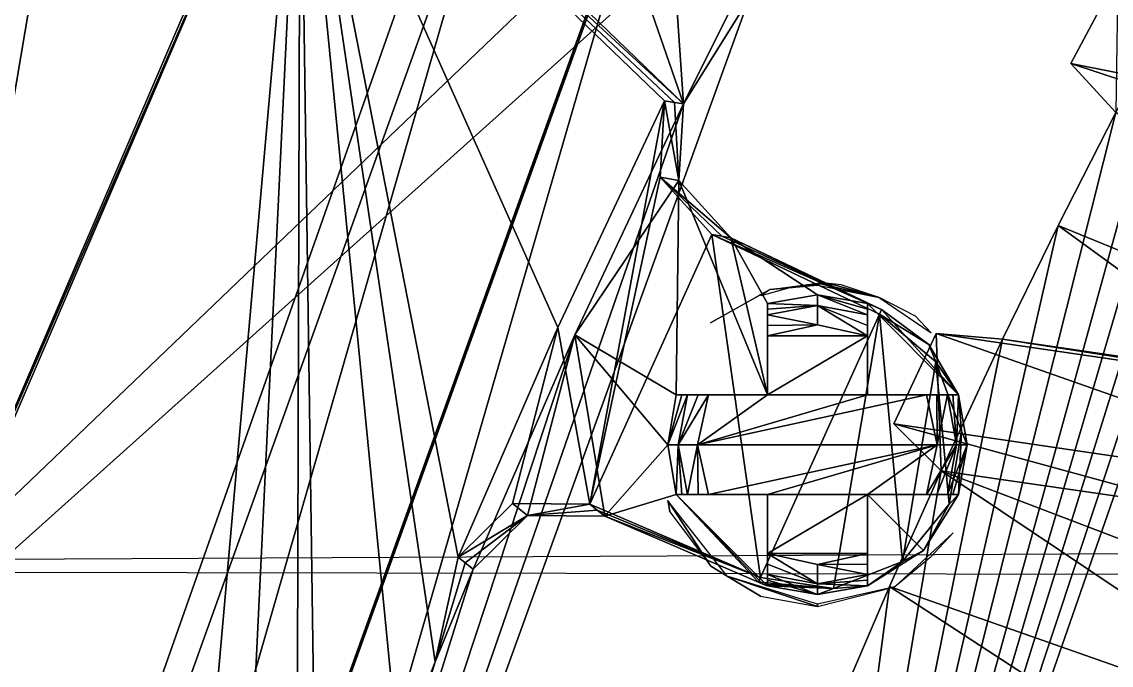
# Model space of a CAD drawing. Header units: millimetres. Extents: x -228 to 228, y -204 to 237.
# Drawn here: x -80.97 to -70.06, y 30.79 to 37.24 of the extents above; entities that cross this region are included whole.
import ezdxf

# ---------------------------------------------------------------- set-up
doc = ezdxf.new("R2010")
doc.units = ezdxf.units.MM
doc.header["$LTSCALE"] = 127.314815
for name, color, linetype in [('1821', 7, 'CONTINUOUS'), ('2390', 7, 'CONTINUOUS'), ('2860', 7, 'CONTINUOUS'), ('2861', 7, 'CONTINUOUS'), ('3518', 7, 'CONTINUOUS'), ('3522', 7, 'CONTINUOUS'), ('3523', 7, 'CONTINUOUS'), ('3600', 7, 'CONTINUOUS'), ('3669', 7, 'CONTINUOUS'), ('3670', 7, 'CONTINUOUS'), ('3672', 7, 'CONTINUOUS'), ('3730', 7, 'CONTINUOUS'), ('3734', 7, 'CONTINUOUS'), ('3750', 7, 'CONTINUOUS'), ('3751', 7, 'CONTINUOUS'), ('3771', 7, 'CONTINUOUS'), ('3831', 7, 'CONTINUOUS'), ('3832', 7, 'CONTINUOUS'), ('3833', 7, 'CONTINUOUS'), ('3834', 7, 'CONTINUOUS'), ('3835', 7, 'CONTINUOUS'), ('3836', 7, 'CONTINUOUS'), ('3837', 7, 'CONTINUOUS'), ('3838', 7, 'CONTINUOUS'), ('3839', 7, 'CONTINUOUS'), ('3852', 7, 'CONTINUOUS'), ('3853', 7, 'CONTINUOUS'), ('3858', 7, 'CONTINUOUS'), ('3869', 7, 'CONTINUOUS'), ('3870', 7, 'CONTINUOUS'), ('3871', 7, 'CONTINUOUS'), ('3873', 7, 'CONTINUOUS'), ('3874', 7, 'CONTINUOUS'), ('3875', 7, 'CONTINUOUS'), ('3876', 7, 'CONTINUOUS'), ('3878', 7, 'CONTINUOUS'), ('4336', 7, 'CONTINUOUS'), ('4337', 7, 'CONTINUOUS'), ('4343', 7, 'CONTINUOUS'), ('4370', 7, 'CONTINUOUS'), ('4371', 7, 'CONTINUOUS'), ('4372', 7, 'CONTINUOUS'), ('4374', 7, 'CONTINUOUS'), ('4375', 7, 'CONTINUOUS'), ('554', 7, 'CONTINUOUS')]:
    doc.layers.add(name, color=color, linetype=linetype)

msp = doc.modelspace()

# ---------------------------------------------------------------- linework, layer by layer
at = {"layer": '1821', "color": 5, "linetype": 'Continuous'}
msp.add_3dface([(100.627, 31.395, 17.1), (98.288, 32.745, 17.1), (-100.277, 31.757, 17.1), (100.627, 31.395, 17.1)], dxfattribs=at)
at = {"layer": '2390', "color": 6, "linetype": 'Continuous'}
msp.add_3dface([(-78.395, 44.78, 1083.99), (-80.118, 46.255, 1083.99), (-84.838, 30.879, 1083.99), (-78.395, 44.78, 1083.99)], dxfattribs=at)
at = {"layer": '2860', "color": 6, "linetype": 'Continuous'}
for points in [[(-73, 34.598, 1080.969), (-72.383, 34.474, 1080.956), (-73, 34.62, 1083.47), (-73, 34.598, 1080.969)], [(-72.383, 34.474, 1080.956), (-72.882, 34.616, 1083.468), (-73, 34.62, 1083.47), (-72.383, 34.474, 1080.956)], [(-72.383, 34.474, 1080.956), (-72.764, 34.603, 1083.466), (-72.882, 34.616, 1083.468), (-72.383, 34.474, 1080.956)], [(-72.383, 34.474, 1080.956), (-71.862, 34.121, 1080.939), (-72.019, 34.289, 1083.447), (-72.383, 34.474, 1080.956)], [(-71.641, 32.119, 1083.407), (-71.873, 31.868, 1080.908), (-72.225, 31.578, 1083.418), (-71.641, 32.119, 1083.407)], [(-73, 31.402, 1080.937), (-73, 31.38, 1083.438), (-72.225, 31.578, 1083.418), (-73, 31.402, 1080.937)]]:
    msp.add_3dface(points, dxfattribs=at)
at = {"layer": '2861', "color": 6, "linetype": 'Continuous'}
for points in [[(-72.882, 34.616, 1083.468), (-73.474, 34.554, 1083.99), (-73, 34.62, 1083.47), (-72.882, 34.616, 1083.468)], [(-73.474, 34.554, 1083.99), (-73.286, 34.572, 1080.973), (-73, 34.598, 1080.969), (-73.474, 34.554, 1083.99)], [(-73.474, 34.554, 1083.99), (-74.072, 34.22, 1083.99), (-73.582, 34.498, 1081.99), (-73.474, 34.554, 1083.99)], [(-73.582, 34.498, 1081.99), (-73.573, 34.497, 1081.484), (-73.474, 34.554, 1083.99), (-73.582, 34.498, 1081.99)], [(-73.474, 34.554, 1083.99), (-73.563, 34.496, 1080.977), (-73.286, 34.572, 1080.973), (-73.474, 34.554, 1083.99)], [(-74.479, 32.329, 1083.99), (-74.495, 32.435, 1080.977), (-74.502, 32.441, 1081.484), (-74.479, 32.329, 1083.99)], [(-74.495, 32.435, 1080.977), (-74.479, 32.329, 1083.99), (-74.069, 31.783, 1083.466), (-74.495, 32.435, 1080.977)], [(-73.903, 31.682, 1080.961), (-74.495, 32.435, 1080.977), (-74.069, 31.783, 1083.466), (-73.903, 31.682, 1080.961)], [(-73.569, 31.484, 1083.453), (-73.903, 31.682, 1080.961), (-74.069, 31.783, 1083.466), (-73.569, 31.484, 1083.453)], [(-73, 31.402, 1080.937), (-73.903, 31.682, 1080.961), (-73, 31.38, 1083.438), (-73, 31.402, 1080.937)], [(-73, 31.38, 1083.438), (-73.903, 31.682, 1080.961), (-73.569, 31.484, 1083.453), (-73, 31.38, 1083.438)]]:
    msp.add_3dface(points, dxfattribs=at)
at = {"layer": '3518', "color": 5, "linetype": 'Continuous'}
for points in [[(-81.84, 47.25, 1037.99), (-91.28, 24.458, 1037.99), (-80.228, 41.335, 1037.99), (-81.84, 47.25, 1037.99)], [(-80.228, 41.335, 1037.99), (-91.28, 24.458, 1037.99), (-88.415, 18.106, 1037.99), (-80.228, 41.335, 1037.99)]]:
    msp.add_3dface(points, dxfattribs=at)
at = {"layer": '3522', "color": 5, "linetype": 'Continuous'}
for points in [[(-56.691, 33.796, 1035.99), (-80.54, 46.5, 1035.99), (-42.964, 50.101, 1035.99), (-56.691, 33.796, 1035.99)], [(-89.831, 24.07, 1035.99), (-80.54, 46.5, 1035.99), (-73.938, 39.3, 1035.99), (-89.831, 24.07, 1035.99)], [(-72.026, 41.212, 1035.99), (-80.54, 46.5, 1035.99), (-56.691, 33.796, 1035.99), (-72.026, 41.212, 1035.99)], [(-71.513, 40.7, 1035.99), (-72.026, 41.212, 1035.99), (-56.691, 33.796, 1035.99), (-71.513, 40.7, 1035.99)], [(-71.326, 40, 1035.99), (-71.513, 40.7, 1035.99), (-56.691, 33.796, 1035.99), (-71.326, 40, 1035.99)], [(-71.513, 39.3, 1035.99), (-71.326, 40, 1035.99), (-56.691, 33.796, 1035.99), (-71.513, 39.3, 1035.99)], [(-89.831, 24.07, 1035.99), (-73.938, 39.3, 1035.99), (-73.426, 38.788, 1035.99), (-89.831, 24.07, 1035.99)], [(-72.026, 38.788, 1035.99), (-71.513, 39.3, 1035.99), (-56.691, 33.796, 1035.99), (-72.026, 38.788, 1035.99)], [(-89.831, 24.07, 1035.99), (-73.426, 38.788, 1035.99), (-56.691, 33.796, 1035.99), (-89.831, 24.07, 1035.99)], [(-73.426, 38.788, 1035.99), (-72.726, 38.6, 1035.99), (-56.691, 33.796, 1035.99), (-73.426, 38.788, 1035.99)], [(-72.726, 38.6, 1035.99), (-72.026, 38.788, 1035.99), (-56.691, 33.796, 1035.99), (-72.726, 38.6, 1035.99)], [(-64.505, 13.966, 1035.99), (-89.831, 24.07, 1035.99), (-56.691, 33.796, 1035.99), (-64.505, 13.966, 1035.99)]]:
    msp.add_3dface(points, dxfattribs=at)
at = {"layer": '3523', "color": 5, "linetype": 'Continuous'}
for points in [[(-80.54, 46.5, 1035.99), (-89.831, 24.07, 1035.99), (-80.54, 46.5, 1033.49), (-80.54, 46.5, 1035.99)], [(-80.54, 46.5, 1033.49), (-89.831, 24.07, 1035.99), (-89.831, 24.07, 1033.49), (-80.54, 46.5, 1033.49)]]:
    msp.add_3dface(points, dxfattribs=at)
at = {"layer": '3600', "color": 5, "linetype": 'Continuous'}
msp.add_3dface([(-80.54, 46.5, 1033.49), (-89.831, 24.07, 1033.49), (-80.973, 46.75, 1032.99), (-80.54, 46.5, 1033.49)], dxfattribs=at)
at = {"layer": '3669', "color": 5, "linetype": 'Continuous'}
for points in [[(-88.415, 18.106, 1036.99), (-84.298, 17.275, 1036.99), (-80.228, 41.335, 1036.99), (-88.415, 18.106, 1036.99)], [(-84.298, 17.275, 1036.99), (-76.49, 39.42, 1036.99), (-80.228, 41.335, 1036.99), (-84.298, 17.275, 1036.99)]]:
    msp.add_3dface(points, dxfattribs=at)
at = {"layer": '3670', "color": 5, "linetype": 'Continuous'}
for points in [[(-84.298, 17.275, 1037.99), (-76.49, 39.42, 1037.99), (-84.298, 17.275, 1036.99), (-84.298, 17.275, 1037.99)], [(-76.49, 39.42, 1037.99), (-76.49, 39.42, 1036.99), (-84.298, 17.275, 1036.99), (-76.49, 39.42, 1037.99)]]:
    msp.add_3dface(points, dxfattribs=at)
at = {"layer": '3672', "color": 5, "linetype": 'Continuous'}
for points in [[(-80.228, 41.335, 1037.99), (-88.415, 18.106, 1037.99), (-80.228, 41.335, 1036.99), (-80.228, 41.335, 1037.99)], [(-88.415, 18.106, 1037.99), (-88.415, 18.106, 1036.99), (-80.228, 41.335, 1036.99), (-88.415, 18.106, 1037.99)]]:
    msp.add_3dface(points, dxfattribs=at)
at = {"layer": '3730', "color": 31, "linetype": 'Continuous', "true_color": 0xffba87}
for points in [[(-83.931, 17.724, 1080.49), (-82.442, 17.515, 1080.49), (-76.062, 39.662, 1080.49), (-83.931, 17.724, 1080.49)], [(-82.442, 17.515, 1080.49), (-74.694, 39.041, 1080.49), (-76.062, 39.662, 1080.49), (-82.442, 17.515, 1080.49)], [(-74.342, 36.414, 1080.49), (-75.432, 34.1, 1080.49), (-74.387, 35.648, 1080.49), (-74.342, 36.414, 1080.49)], [(-75.432, 34.1, 1080.49), (-74.414, 33.5, 1080.49), (-74.387, 35.648, 1080.49), (-75.432, 34.1, 1080.49)], [(-74.414, 33.5, 1080.49), (-73.5, 33.5, 1080.49), (-74.387, 35.648, 1080.49), (-74.414, 33.5, 1080.49)], [(-73.5, 33.5, 1080.49), (-73.869, 35.073, 1080.49), (-74.387, 35.648, 1080.49), (-73.5, 33.5, 1080.49)], [(-72.5, 34.414, 1080.49), (-72.357, 34.355, 1080.49), (-73.869, 35.073, 1080.49), (-72.5, 34.414, 1080.49)], [(-73.5, 33.5, 1080.49), (-73.5, 34.414, 1080.49), (-73.869, 35.073, 1080.49), (-73.5, 33.5, 1080.49)], [(-73.869, 35.073, 1080.49), (-73.5, 34.414, 1080.49), (-73, 34.5, 1080.49), (-73.869, 35.073, 1080.49)], [(-72.5, 34.414, 1080.49), (-73.869, 35.073, 1080.49), (-73, 34.5, 1080.49), (-72.5, 34.414, 1080.49)], [(-71.586, 33.5, 1080.49), (-72.357, 34.355, 1080.49), (-72.5, 34.414, 1080.49), (-71.586, 33.5, 1080.49)], [(-71.586, 33.5, 1080.49), (-72.5, 34.414, 1080.49), (-72.5, 33.5, 1080.49), (-71.586, 33.5, 1080.49)], [(-71.586, 33.5, 1080.49), (-71.886, 34.004, 1080.49), (-72.357, 34.355, 1080.49), (-71.586, 33.5, 1080.49)], [(-76.45, 31.752, 1080.49), (-75.905, 32.292, 1080.49), (-75.432, 34.1, 1080.49), (-76.45, 31.752, 1080.49)], [(-75.905, 32.292, 1080.49), (-75.13, 32.283, 1080.49), (-75.432, 34.1, 1080.49), (-75.905, 32.292, 1080.49)], [(-74.5, 33, 1080.49), (-74.414, 33.5, 1080.49), (-75.432, 34.1, 1080.49), (-74.5, 33, 1080.49)], [(-75.13, 32.283, 1080.49), (-74.5, 33, 1080.49), (-75.432, 34.1, 1080.49), (-75.13, 32.283, 1080.49)], [(-74.414, 32.5, 1080.49), (-74.5, 33, 1080.49), (-75.13, 32.283, 1080.49), (-74.414, 32.5, 1080.49)], [(-73.592, 31.622, 1080.49), (-74.414, 32.5, 1080.49), (-75.13, 32.283, 1080.49), (-73.592, 31.622, 1080.49)], [(-73.592, 31.622, 1080.49), (-73.546, 31.603, 1080.49), (-74.414, 32.5, 1080.49), (-73.592, 31.622, 1080.49)], [(-73.546, 31.603, 1080.49), (-73.5, 31.586, 1080.49), (-74.414, 32.5, 1080.49), (-73.546, 31.603, 1080.49)], [(-73.5, 31.586, 1080.49), (-73.5, 32.5, 1080.49), (-74.414, 32.5, 1080.49), (-73.5, 31.586, 1080.49)], [(-72.5, 31.586, 1080.49), (-71.939, 31.939, 1080.49), (-72.5, 32.5, 1080.49), (-72.5, 31.586, 1080.49)], [(-71.939, 31.939, 1080.49), (-71.586, 32.5, 1080.49), (-72.5, 32.5, 1080.49), (-71.939, 31.939, 1080.49)]]:
    msp.add_3dface(points, dxfattribs=at)
at = {"layer": '3734', "color": 31, "linetype": 'Continuous', "true_color": 0xffba87}
for points in [[(-83.931, 17.724, 1080.484), (-76.062, 39.662, 1080.49), (-81.908, 39.789, 1037.49), (-83.931, 17.724, 1080.484)], [(-83.931, 17.724, 1080.49), (-76.062, 39.662, 1080.49), (-83.931, 17.724, 1080.484), (-83.931, 17.724, 1080.49)]]:
    msp.add_3dface(points, dxfattribs=at)
at = {"layer": '3750', "color": 31, "linetype": 'Continuous', "true_color": 0xffba87}
for points in [[(-74.532, 36.446, 1078.99), (-75.279, 32.404, 1078.99), (-75.6, 34.175, 1078.99), (-74.532, 36.446, 1078.99)], [(-74.577, 35.679, 1078.99), (-75.279, 32.404, 1078.99), (-74.532, 36.446, 1078.99), (-74.577, 35.679, 1078.99)], [(-74.058, 35.105, 1078.99), (-75.279, 32.404, 1078.99), (-74.577, 35.679, 1078.99), (-74.058, 35.105, 1078.99)], [(-73.572, 31.67, 1078.99), (-75.279, 32.404, 1078.99), (-74.058, 35.105, 1078.99), (-73.572, 31.67, 1078.99)], [(-72.379, 34.308, 1078.99), (-73.572, 31.67, 1078.99), (-74.058, 35.105, 1078.99), (-72.379, 34.308, 1078.99)], [(-72.379, 34.308, 1078.99), (-72.839, 31.561, 1078.99), (-73.572, 31.67, 1078.99), (-72.379, 34.308, 1078.99)], [(-72.379, 34.308, 1078.99), (-72.149, 31.829, 1078.99), (-72.839, 31.561, 1078.99), (-72.379, 34.308, 1078.99)], [(-72.379, 34.308, 1078.99), (-71.814, 33.83, 1078.99), (-72.149, 31.829, 1078.99), (-72.379, 34.308, 1078.99)], [(-76.054, 32.413, 1078.99), (-76.599, 31.874, 1078.99), (-75.6, 34.175, 1078.99), (-76.054, 32.413, 1078.99)], [(-75.279, 32.404, 1078.99), (-76.054, 32.413, 1078.99), (-75.6, 34.175, 1078.99), (-75.279, 32.404, 1078.99)], [(-71.814, 33.83, 1078.99), (-71.681, 32.404, 1078.99), (-72.149, 31.829, 1078.99), (-71.814, 33.83, 1078.99)], [(-71.814, 33.83, 1078.99), (-71.559, 33.135, 1078.99), (-71.681, 32.404, 1078.99), (-71.814, 33.83, 1078.99)]]:
    msp.add_3dface(points, dxfattribs=at)
at = {"layer": '3751', "color": 31, "linetype": 'Continuous', "true_color": 0xffba87}
for points in [[(-73, 34.2, 1083.99), (-73.5, 34.091, 1083.99), (-72.5, 34.091, 1083.99), (-73, 34.2, 1083.99)], [(-73.5, 34.091, 1083.99), (-73.5, 33.5, 1083.99), (-72.5, 34.091, 1083.99), (-73.5, 34.091, 1083.99)], [(-72.5, 34.091, 1083.99), (-73.5, 33.5, 1083.99), (-72.5, 33.5, 1083.99), (-72.5, 34.091, 1083.99)], [(-73.5, 33.5, 1083.99), (-74.091, 33.5, 1083.99), (-74.2, 33, 1083.99), (-73.5, 33.5, 1083.99)], [(-72.5, 33.5, 1083.99), (-73.5, 33.5, 1083.99), (-74.2, 33, 1083.99), (-72.5, 33.5, 1083.99)], [(-71.909, 33.5, 1083.99), (-72.5, 33.5, 1083.99), (-74.2, 33, 1083.99), (-71.909, 33.5, 1083.99)], [(-71.8, 33, 1083.99), (-71.909, 33.5, 1083.99), (-74.2, 33, 1083.99), (-71.8, 33, 1083.99)], [(-74.091, 32.5, 1083.99), (-71.8, 33, 1083.99), (-74.2, 33, 1083.99), (-74.091, 32.5, 1083.99)], [(-73.5, 32.5, 1083.99), (-71.8, 33, 1083.99), (-74.091, 32.5, 1083.99), (-73.5, 32.5, 1083.99)], [(-72.5, 32.5, 1083.99), (-71.8, 33, 1083.99), (-73.5, 32.5, 1083.99), (-72.5, 32.5, 1083.99)], [(-71.909, 32.5, 1083.99), (-71.8, 33, 1083.99), (-72.5, 32.5, 1083.99), (-71.909, 32.5, 1083.99)], [(-72.5, 31.909, 1083.99), (-72.5, 32.5, 1083.99), (-73.5, 31.909, 1083.99), (-72.5, 31.909, 1083.99)], [(-73.5, 31.909, 1083.99), (-72.5, 32.5, 1083.99), (-73.5, 32.5, 1083.99), (-73.5, 31.909, 1083.99)], [(-73, 31.8, 1083.99), (-72.5, 31.909, 1083.99), (-73.5, 31.909, 1083.99), (-73, 31.8, 1083.99)]]:
    msp.add_3dface(points, dxfattribs=at)
at = {"layer": '3771', "color": 31, "linetype": 'Continuous', "true_color": 0xffba87}
msp.add_3dface([(-82.88, 29.092, 1037.49), (-81.908, 39.789, 1037.49), (-78.196, 40.009, 1037.49), (-82.88, 29.092, 1037.49)], dxfattribs=at)
at = {"layer": '3831', "color": 31, "linetype": 'Continuous', "true_color": 0xffba87}
for points in [[(-73.5, 34.301, 1083.538), (-73, 34.2, 1083.99), (-73, 34.394, 1083.538), (-73.5, 34.301, 1083.538)], [(-73, 34.2, 1083.99), (-72.5, 34.091, 1083.99), (-73, 34.394, 1083.538), (-73, 34.2, 1083.99)], [(-72.5, 34.091, 1083.99), (-72.5, 34.195, 1083.768), (-73, 34.394, 1083.538), (-72.5, 34.091, 1083.99)], [(-72.5, 34.195, 1083.768), (-72.5, 34.301, 1083.538), (-73, 34.394, 1083.538), (-72.5, 34.195, 1083.768)], [(-73.5, 34.195, 1083.768), (-73, 34.2, 1083.99), (-73.5, 34.301, 1083.538), (-73.5, 34.195, 1083.768)], [(-73.5, 34.091, 1083.99), (-73, 34.2, 1083.99), (-73.5, 34.195, 1083.768), (-73.5, 34.091, 1083.99)], [(-74.2, 33, 1083.99), (-74.091, 33.5, 1083.99), (-74.394, 33, 1083.538), (-74.2, 33, 1083.99)], [(-74.394, 33, 1083.538), (-74.091, 33.5, 1083.99), (-74.195, 33.5, 1083.768), (-74.394, 33, 1083.538)], [(-74.301, 33.5, 1083.538), (-74.394, 33, 1083.538), (-74.195, 33.5, 1083.768), (-74.301, 33.5, 1083.538)], [(-71.909, 33.5, 1083.99), (-71.8, 33, 1083.99), (-71.805, 33.5, 1083.768), (-71.909, 33.5, 1083.99)], [(-71.8, 33, 1083.99), (-71.699, 33.5, 1083.538), (-71.805, 33.5, 1083.768), (-71.8, 33, 1083.99)], [(-71.699, 33.5, 1083.538), (-71.8, 33, 1083.99), (-71.606, 33, 1083.538), (-71.699, 33.5, 1083.538)], [(-74.301, 32.5, 1083.538), (-74.2, 33, 1083.99), (-74.394, 33, 1083.538), (-74.301, 32.5, 1083.538)], [(-74.195, 32.5, 1083.768), (-74.2, 33, 1083.99), (-74.301, 32.5, 1083.538), (-74.195, 32.5, 1083.768)], [(-74.091, 32.5, 1083.99), (-74.2, 33, 1083.99), (-74.195, 32.5, 1083.768), (-74.091, 32.5, 1083.99)], [(-71.8, 33, 1083.99), (-71.909, 32.5, 1083.99), (-71.606, 33, 1083.538), (-71.8, 33, 1083.99)], [(-71.606, 33, 1083.538), (-71.909, 32.5, 1083.99), (-71.805, 32.5, 1083.768), (-71.606, 33, 1083.538)], [(-71.699, 32.5, 1083.538), (-71.606, 33, 1083.538), (-71.805, 32.5, 1083.768), (-71.699, 32.5, 1083.538)], [(-73, 31.8, 1083.99), (-73.5, 31.909, 1083.99), (-73, 31.606, 1083.538), (-73, 31.8, 1083.99)], [(-73, 31.606, 1083.538), (-73.5, 31.909, 1083.99), (-73.5, 31.805, 1083.768), (-73, 31.606, 1083.538)], [(-72.5, 31.909, 1083.99), (-73, 31.8, 1083.99), (-72.5, 31.805, 1083.768), (-72.5, 31.909, 1083.99)], [(-73.5, 31.699, 1083.538), (-73, 31.606, 1083.538), (-73.5, 31.805, 1083.768), (-73.5, 31.699, 1083.538)], [(-72.5, 31.805, 1083.768), (-73, 31.8, 1083.99), (-72.5, 31.699, 1083.538), (-72.5, 31.805, 1083.768)], [(-72.5, 31.699, 1083.538), (-73, 31.8, 1083.99), (-73, 31.606, 1083.538), (-72.5, 31.699, 1083.538)]]:
    msp.add_3dface(points, dxfattribs=at)
at = {"layer": '3832', "color": 31, "linetype": 'Continuous', "true_color": 0xffba87}
for points in [[(-74.414, 33.5, 1080.49), (-74.357, 33.5, 1082.021), (-73.5, 33.5, 1080.49), (-74.414, 33.5, 1080.49)], [(-74.357, 33.5, 1082.021), (-74.301, 33.5, 1083.538), (-73.5, 33.5, 1080.49), (-74.357, 33.5, 1082.021)], [(-74.301, 33.5, 1083.538), (-74.195, 33.5, 1083.768), (-73.5, 33.5, 1080.49), (-74.301, 33.5, 1083.538)], [(-74.195, 33.5, 1083.768), (-74.091, 33.5, 1083.99), (-73.5, 33.5, 1080.49), (-74.195, 33.5, 1083.768)], [(-74.091, 33.5, 1083.99), (-73.5, 33.5, 1083.99), (-73.5, 33.5, 1080.49), (-74.091, 33.5, 1083.99)]]:
    msp.add_3dface(points, dxfattribs=at)
at = {"layer": '3833', "color": 31, "linetype": 'Continuous', "true_color": 0xffba87}
for points in [[(-73.5, 33.5, 1080.49), (-73.5, 33.5, 1083.99), (-73.5, 34.414, 1080.49), (-73.5, 33.5, 1080.49)], [(-73.5, 34.414, 1080.49), (-73.5, 33.5, 1083.99), (-73.5, 34.357, 1082.021), (-73.5, 34.414, 1080.49)], [(-73.5, 33.5, 1083.99), (-73.5, 34.301, 1083.538), (-73.5, 34.357, 1082.021), (-73.5, 33.5, 1083.99)], [(-73.5, 33.5, 1083.99), (-73.5, 34.195, 1083.768), (-73.5, 34.301, 1083.538), (-73.5, 33.5, 1083.99)], [(-73.5, 33.5, 1083.99), (-73.5, 34.091, 1083.99), (-73.5, 34.195, 1083.768), (-73.5, 33.5, 1083.99)]]:
    msp.add_3dface(points, dxfattribs=at)
at = {"layer": '3834', "color": 31, "linetype": 'Continuous', "true_color": 0xffba87}
for points in [[(-73.5, 32.5, 1080.49), (-73.5, 31.586, 1080.49), (-73.5, 31.643, 1082.021), (-73.5, 32.5, 1080.49)], [(-73.5, 31.909, 1083.99), (-73.5, 32.5, 1083.99), (-73.5, 32.5, 1080.49), (-73.5, 31.909, 1083.99)], [(-73.5, 31.805, 1083.768), (-73.5, 31.909, 1083.99), (-73.5, 32.5, 1080.49), (-73.5, 31.805, 1083.768)], [(-73.5, 31.699, 1083.538), (-73.5, 31.805, 1083.768), (-73.5, 32.5, 1080.49), (-73.5, 31.699, 1083.538)], [(-73.5, 31.699, 1083.538), (-73.5, 32.5, 1080.49), (-73.5, 31.643, 1082.021), (-73.5, 31.699, 1083.538)]]:
    msp.add_3dface(points, dxfattribs=at)
at = {"layer": '3835', "color": 31, "linetype": 'Continuous', "true_color": 0xffba87}
for points in [[(-73.5, 32.5, 1080.49), (-73.5, 32.5, 1083.99), (-74.414, 32.5, 1080.49), (-73.5, 32.5, 1080.49)], [(-74.414, 32.5, 1080.49), (-73.5, 32.5, 1083.99), (-74.357, 32.5, 1082.021), (-74.414, 32.5, 1080.49)], [(-73.5, 32.5, 1083.99), (-74.301, 32.5, 1083.538), (-74.357, 32.5, 1082.021), (-73.5, 32.5, 1083.99)], [(-73.5, 32.5, 1083.99), (-74.195, 32.5, 1083.768), (-74.301, 32.5, 1083.538), (-73.5, 32.5, 1083.99)], [(-73.5, 32.5, 1083.99), (-74.091, 32.5, 1083.99), (-74.195, 32.5, 1083.768), (-73.5, 32.5, 1083.99)]]:
    msp.add_3dface(points, dxfattribs=at)
at = {"layer": '3836', "color": 31, "linetype": 'Continuous', "true_color": 0xffba87}
for points in [[(-72.5, 34.414, 1080.49), (-72.5, 34.357, 1082.021), (-72.5, 33.5, 1080.49), (-72.5, 34.414, 1080.49)], [(-72.5, 34.357, 1082.021), (-72.5, 34.301, 1083.538), (-72.5, 33.5, 1080.49), (-72.5, 34.357, 1082.021)], [(-72.5, 34.301, 1083.538), (-72.5, 34.195, 1083.768), (-72.5, 33.5, 1080.49), (-72.5, 34.301, 1083.538)], [(-72.5, 34.195, 1083.768), (-72.5, 34.091, 1083.99), (-72.5, 33.5, 1080.49), (-72.5, 34.195, 1083.768)], [(-72.5, 34.091, 1083.99), (-72.5, 33.5, 1083.99), (-72.5, 33.5, 1080.49), (-72.5, 34.091, 1083.99)]]:
    msp.add_3dface(points, dxfattribs=at)
at = {"layer": '3837', "color": 31, "linetype": 'Continuous', "true_color": 0xffba87}
for points in [[(-72.5, 33.5, 1083.99), (-71.586, 33.5, 1080.49), (-72.5, 33.5, 1080.49), (-72.5, 33.5, 1083.99)], [(-71.586, 33.5, 1080.49), (-72.5, 33.5, 1083.99), (-71.643, 33.5, 1082.021), (-71.586, 33.5, 1080.49)], [(-72.5, 33.5, 1083.99), (-71.909, 33.5, 1083.99), (-71.805, 33.5, 1083.768), (-72.5, 33.5, 1083.99)], [(-71.699, 33.5, 1083.538), (-72.5, 33.5, 1083.99), (-71.805, 33.5, 1083.768), (-71.699, 33.5, 1083.538)], [(-72.5, 33.5, 1083.99), (-71.699, 33.5, 1083.538), (-71.643, 33.5, 1082.021), (-72.5, 33.5, 1083.99)]]:
    msp.add_3dface(points, dxfattribs=at)
at = {"layer": '3838', "color": 31, "linetype": 'Continuous', "true_color": 0xffba87}
for points in [[(-72.5, 32.5, 1080.49), (-71.586, 32.5, 1080.49), (-71.643, 32.5, 1082.021), (-72.5, 32.5, 1080.49)], [(-71.909, 32.5, 1083.99), (-72.5, 32.5, 1083.99), (-72.5, 32.5, 1080.49), (-71.909, 32.5, 1083.99)], [(-71.805, 32.5, 1083.768), (-71.909, 32.5, 1083.99), (-72.5, 32.5, 1080.49), (-71.805, 32.5, 1083.768)], [(-71.699, 32.5, 1083.538), (-71.805, 32.5, 1083.768), (-72.5, 32.5, 1080.49), (-71.699, 32.5, 1083.538)], [(-71.699, 32.5, 1083.538), (-72.5, 32.5, 1080.49), (-71.643, 32.5, 1082.021), (-71.699, 32.5, 1083.538)]]:
    msp.add_3dface(points, dxfattribs=at)
at = {"layer": '3839', "color": 31, "linetype": 'Continuous', "true_color": 0xffba87}
for points in [[(-72.5, 32.5, 1083.99), (-72.5, 31.586, 1080.49), (-72.5, 32.5, 1080.49), (-72.5, 32.5, 1083.99)], [(-72.5, 31.586, 1080.49), (-72.5, 32.5, 1083.99), (-72.5, 31.643, 1082.021), (-72.5, 31.586, 1080.49)], [(-72.5, 32.5, 1083.99), (-72.5, 31.909, 1083.99), (-72.5, 31.805, 1083.768), (-72.5, 32.5, 1083.99)], [(-72.5, 32.5, 1083.99), (-72.5, 31.805, 1083.768), (-72.5, 31.699, 1083.538), (-72.5, 32.5, 1083.99)], [(-72.5, 32.5, 1083.99), (-72.5, 31.699, 1083.538), (-72.5, 31.643, 1082.021), (-72.5, 32.5, 1083.99)]]:
    msp.add_3dface(points, dxfattribs=at)
at = {"layer": '3852', "color": 31, "linetype": 'Continuous', "true_color": 0xffba87}
for points in [[(-73.5, 34.414, 1080.49), (-73, 34.394, 1083.538), (-73, 34.5, 1080.49), (-73.5, 34.414, 1080.49)], [(-73, 34.394, 1083.538), (-72.5, 34.301, 1083.538), (-73, 34.5, 1080.49), (-73, 34.394, 1083.538)], [(-72.5, 34.301, 1083.538), (-72.5, 34.357, 1082.021), (-73, 34.5, 1080.49), (-72.5, 34.301, 1083.538)], [(-72.5, 34.357, 1082.021), (-72.5, 34.414, 1080.49), (-73, 34.5, 1080.49), (-72.5, 34.357, 1082.021)], [(-73, 34.394, 1083.538), (-73.5, 34.414, 1080.49), (-73.5, 34.357, 1082.021), (-73, 34.394, 1083.538)], [(-73.5, 34.301, 1083.538), (-73, 34.394, 1083.538), (-73.5, 34.357, 1082.021), (-73.5, 34.301, 1083.538)], [(-74.394, 33, 1083.538), (-74.301, 33.5, 1083.538), (-74.5, 33, 1080.49), (-74.394, 33, 1083.538)], [(-74.301, 33.5, 1083.538), (-74.357, 33.5, 1082.021), (-74.5, 33, 1080.49), (-74.301, 33.5, 1083.538)], [(-74.357, 33.5, 1082.021), (-74.414, 33.5, 1080.49), (-74.5, 33, 1080.49), (-74.357, 33.5, 1082.021)], [(-71.699, 33.5, 1083.538), (-71.606, 33, 1083.538), (-71.643, 33.5, 1082.021), (-71.699, 33.5, 1083.538)], [(-71.606, 33, 1083.538), (-71.586, 33.5, 1080.49), (-71.643, 33.5, 1082.021), (-71.606, 33, 1083.538)], [(-71.5, 33, 1080.49), (-71.586, 33.5, 1080.49), (-71.606, 33, 1083.538), (-71.5, 33, 1080.49)], [(-74.414, 32.5, 1080.49), (-74.394, 33, 1083.538), (-74.5, 33, 1080.49), (-74.414, 32.5, 1080.49)], [(-74.394, 33, 1083.538), (-74.414, 32.5, 1080.49), (-74.357, 32.5, 1082.021), (-74.394, 33, 1083.538)], [(-74.301, 32.5, 1083.538), (-74.394, 33, 1083.538), (-74.357, 32.5, 1082.021), (-74.301, 32.5, 1083.538)], [(-71.5, 33, 1080.49), (-71.606, 33, 1083.538), (-71.699, 32.5, 1083.538), (-71.5, 33, 1080.49)], [(-71.5, 33, 1080.49), (-71.699, 32.5, 1083.538), (-71.643, 32.5, 1082.021), (-71.5, 33, 1080.49)], [(-71.586, 32.5, 1080.49), (-71.5, 33, 1080.49), (-71.643, 32.5, 1082.021), (-71.586, 32.5, 1080.49)], [(-73, 31.5, 1080.49), (-73, 31.606, 1083.538), (-73.5, 31.699, 1083.538), (-73, 31.5, 1080.49)], [(-73, 31.5, 1080.49), (-73.5, 31.699, 1083.538), (-73.5, 31.643, 1082.021), (-73, 31.5, 1080.49)], [(-72.5, 31.699, 1083.538), (-73, 31.606, 1083.538), (-72.5, 31.643, 1082.021), (-72.5, 31.699, 1083.538)], [(-73.5, 31.586, 1080.49), (-73, 31.5, 1080.49), (-73.5, 31.643, 1082.021), (-73.5, 31.586, 1080.49)], [(-73, 31.606, 1083.538), (-72.5, 31.586, 1080.49), (-72.5, 31.643, 1082.021), (-73, 31.606, 1083.538)], [(-73, 31.5, 1080.49), (-72.5, 31.586, 1080.49), (-73, 31.606, 1083.538), (-73, 31.5, 1080.49)]]:
    msp.add_3dface(points, dxfattribs=at)
at = {"layer": '3853', "color": 31, "linetype": 'Continuous', "true_color": 0xffba87}
for points in [[(-72.357, 34.355, 1080.49), (-71.886, 34.004, 1080.49), (-72.379, 34.308, 1078.99), (-72.357, 34.355, 1080.49)], [(-72.379, 34.308, 1078.99), (-71.886, 34.004, 1080.49), (-71.814, 33.83, 1078.99), (-72.379, 34.308, 1078.99)], [(-71.886, 34.004, 1080.49), (-71.586, 33.5, 1080.49), (-71.814, 33.83, 1078.99), (-71.886, 34.004, 1080.49)], [(-71.814, 33.83, 1078.99), (-71.586, 33.5, 1080.49), (-71.559, 33.135, 1078.99), (-71.814, 33.83, 1078.99)], [(-71.559, 33.135, 1078.99), (-71.586, 33.5, 1080.49), (-71.5, 33, 1080.49), (-71.559, 33.135, 1078.99)], [(-71.681, 32.404, 1078.99), (-71.559, 33.135, 1078.99), (-71.586, 32.5, 1080.49), (-71.681, 32.404, 1078.99)], [(-71.586, 32.5, 1080.49), (-71.559, 33.135, 1078.99), (-71.5, 33, 1080.49), (-71.586, 32.5, 1080.49)], [(-71.939, 31.939, 1080.49), (-71.681, 32.404, 1078.99), (-71.586, 32.5, 1080.49), (-71.939, 31.939, 1080.49)], [(-72.149, 31.829, 1078.99), (-71.681, 32.404, 1078.99), (-71.939, 31.939, 1080.49), (-72.149, 31.829, 1078.99)], [(-72.5, 31.586, 1080.49), (-72.149, 31.829, 1078.99), (-71.939, 31.939, 1080.49), (-72.5, 31.586, 1080.49)], [(-72.839, 31.561, 1078.99), (-72.149, 31.829, 1078.99), (-72.5, 31.586, 1080.49), (-72.839, 31.561, 1078.99)], [(-73.572, 31.67, 1078.99), (-72.839, 31.561, 1078.99), (-73.592, 31.622, 1080.49), (-73.572, 31.67, 1078.99)], [(-73.592, 31.622, 1080.49), (-72.839, 31.561, 1078.99), (-73.546, 31.603, 1080.49), (-73.592, 31.622, 1080.49)], [(-73.546, 31.603, 1080.49), (-72.839, 31.561, 1078.99), (-73.5, 31.586, 1080.49), (-73.546, 31.603, 1080.49)], [(-73.5, 31.586, 1080.49), (-72.839, 31.561, 1078.99), (-73, 31.5, 1080.49), (-73.5, 31.586, 1080.49)], [(-73, 31.5, 1080.49), (-72.839, 31.561, 1078.99), (-72.5, 31.586, 1080.49), (-73, 31.5, 1080.49)]]:
    msp.add_3dface(points, dxfattribs=at)
at = {"layer": '3858', "color": 31, "linetype": 'Continuous', "true_color": 0xffba87}
for points in [[(-74.342, 36.414, 1080.49), (-74.882, 44.326, 1045.99), (-65.387, 50.768, 1080.49), (-74.342, 36.414, 1080.49)], [(-74.882, 44.326, 1045.99), (-74.342, 36.414, 1080.49), (-76.258, 41.945, 1045.865), (-74.882, 44.326, 1045.99)], [(-74.342, 36.414, 1080.49), (-77.559, 39.522, 1045.738), (-76.258, 41.945, 1045.865), (-74.342, 36.414, 1080.49)], [(-78.18, 39.959, 1039.618), (-79.255, 27.82, 1070.597), (-82.847, 29.072, 1039.618), (-78.18, 39.959, 1039.618)], [(-78.694, 29.37, 1070.597), (-79.255, 27.82, 1070.597), (-78.18, 39.959, 1039.618), (-78.694, 29.37, 1070.597)], [(-78.213, 29.642, 1073.49), (-78.694, 29.37, 1070.597), (-78.18, 39.959, 1039.618), (-78.213, 29.642, 1073.49)], [(-78.042, 30.088, 1073.49), (-78.213, 29.642, 1073.49), (-78.18, 39.959, 1039.618), (-78.042, 30.088, 1073.49)], [(-75.6, 34.175, 1078.99), (-76.599, 31.874, 1078.99), (-78.18, 39.959, 1039.618), (-75.6, 34.175, 1078.99)], [(-78.18, 39.959, 1039.618), (-76.599, 31.874, 1078.99), (-76.829, 30.824, 1080.49), (-78.18, 39.959, 1039.618)], [(-74.532, 36.446, 1078.99), (-75.6, 34.175, 1078.99), (-78.18, 39.959, 1039.618), (-74.532, 36.446, 1078.99)], [(-74.532, 36.446, 1078.99), (-78.18, 39.959, 1039.618), (-74.433, 36.429, 1079.772), (-74.532, 36.446, 1078.99)], [(-77.196, 29.892, 1080.49), (-78.042, 30.088, 1073.49), (-78.18, 39.959, 1039.618), (-77.196, 29.892, 1080.49)], [(-77.196, 29.892, 1080.49), (-78.18, 39.959, 1039.618), (-76.829, 30.824, 1080.49), (-77.196, 29.892, 1080.49)], [(-74.342, 36.414, 1080.49), (-78.18, 39.959, 1039.618), (-77.559, 39.522, 1045.738), (-74.342, 36.414, 1080.49)], [(-78.18, 39.959, 1039.618), (-74.342, 36.414, 1080.49), (-74.433, 36.429, 1079.772), (-78.18, 39.959, 1039.618)], [(-76.599, 31.874, 1078.99), (-76.528, 31.816, 1079.708), (-76.829, 30.824, 1080.49), (-76.599, 31.874, 1078.99)], [(-76.45, 31.752, 1080.49), (-76.829, 30.824, 1080.49), (-76.528, 31.816, 1079.708), (-76.45, 31.752, 1080.49)]]:
    msp.add_3dface(points, dxfattribs=at)
at = {"layer": '3869', "color": 31, "linetype": 'Continuous', "true_color": 0xffba87}
for points in [[(-82.421, 17.53, 1081.49), (-80.966, 17.325, 1081.49), (-74.671, 39.047, 1081.49), (-82.421, 17.53, 1081.49)], [(-80.966, 17.325, 1081.49), (-73.335, 38.44, 1081.49), (-74.671, 39.047, 1081.49), (-80.966, 17.325, 1081.49)]]:
    msp.add_3dface(points, dxfattribs=at)
at = {"layer": '3870', "color": 31, "linetype": 'Continuous', "true_color": 0xffba87}
for points in [[(-75.279, 32.404, 1078.99), (-73.572, 31.67, 1078.99), (-75.208, 32.346, 1079.708), (-75.279, 32.404, 1078.99)], [(-73.572, 31.67, 1078.99), (-75.13, 32.283, 1080.49), (-75.208, 32.346, 1079.708), (-73.572, 31.67, 1078.99)], [(-73.572, 31.67, 1078.99), (-73.592, 31.622, 1080.49), (-75.13, 32.283, 1080.49), (-73.572, 31.67, 1078.99)]]:
    msp.add_3dface(points, dxfattribs=at)
at = {"layer": '3871', "color": 31, "linetype": 'Continuous', "true_color": 0xffba87}
for points in [[(-72.357, 34.355, 1080.49), (-72.379, 34.308, 1078.99), (-74.058, 35.105, 1078.99), (-72.357, 34.355, 1080.49)], [(-74.058, 35.105, 1078.99), (-73.959, 35.088, 1079.772), (-72.357, 34.355, 1080.49), (-74.058, 35.105, 1078.99)], [(-73.869, 35.073, 1080.49), (-72.357, 34.355, 1080.49), (-73.959, 35.088, 1079.772), (-73.869, 35.073, 1080.49)]]:
    msp.add_3dface(points, dxfattribs=at)
at = {"layer": '3873', "color": 31, "linetype": 'Continuous', "true_color": 0xffba87}
for points in [[(-74.694, 39.041, 1080.49), (-82.442, 17.515, 1080.49), (-82.421, 17.53, 1081.49), (-74.694, 39.041, 1080.49)], [(-74.694, 39.041, 1080.49), (-82.421, 17.53, 1081.49), (-74.671, 39.047, 1081.49), (-74.694, 39.041, 1080.49)]]:
    msp.add_3dface(points, dxfattribs=at)
at = {"layer": '3874', "color": 31, "linetype": 'Continuous', "true_color": 0xffba87}
for points in [[(-73.335, 38.44, 1081.49), (-74.342, 36.414, 1080.49), (-65.387, 50.768, 1080.49), (-73.335, 38.44, 1081.49)], [(-74.342, 36.414, 1080.49), (-73.335, 38.44, 1081.49), (-80.966, 17.325, 1081.49), (-74.342, 36.414, 1080.49)], [(-75.432, 34.1, 1080.49), (-74.342, 36.414, 1080.49), (-80.966, 17.325, 1081.49), (-75.432, 34.1, 1080.49)], [(-76.45, 31.752, 1080.49), (-75.432, 34.1, 1080.49), (-80.966, 17.325, 1081.49), (-76.45, 31.752, 1080.49)], [(-76.45, 31.752, 1080.49), (-80.966, 17.325, 1081.49), (-76.829, 30.824, 1080.49), (-76.45, 31.752, 1080.49)], [(-80.966, 17.325, 1081.49), (-77.196, 29.892, 1080.49), (-76.829, 30.824, 1080.49), (-80.966, 17.325, 1081.49)]]:
    msp.add_3dface(points, dxfattribs=at)
at = {"layer": '3875', "color": 31, "linetype": 'Continuous', "true_color": 0xffba87}
for points in [[(-76.599, 31.874, 1078.99), (-76.054, 32.413, 1078.99), (-75.905, 32.292, 1080.49), (-76.599, 31.874, 1078.99)], [(-76.054, 32.413, 1078.99), (-75.279, 32.404, 1078.99), (-75.905, 32.292, 1080.49), (-76.054, 32.413, 1078.99)], [(-75.905, 32.292, 1080.49), (-75.279, 32.404, 1078.99), (-75.208, 32.346, 1079.708), (-75.905, 32.292, 1080.49)], [(-75.13, 32.283, 1080.49), (-75.905, 32.292, 1080.49), (-75.208, 32.346, 1079.708), (-75.13, 32.283, 1080.49)], [(-76.599, 31.874, 1078.99), (-75.905, 32.292, 1080.49), (-76.528, 31.816, 1079.708), (-76.599, 31.874, 1078.99)], [(-75.905, 32.292, 1080.49), (-76.45, 31.752, 1080.49), (-76.528, 31.816, 1079.708), (-75.905, 32.292, 1080.49)]]:
    msp.add_3dface(points, dxfattribs=at)
at = {"layer": '3876', "color": 31, "linetype": 'Continuous', "true_color": 0xffba87}
for points in [[(-74.577, 35.679, 1078.99), (-74.532, 36.446, 1078.99), (-74.387, 35.648, 1080.49), (-74.577, 35.679, 1078.99)], [(-74.387, 35.648, 1080.49), (-74.532, 36.446, 1078.99), (-74.433, 36.429, 1079.772), (-74.387, 35.648, 1080.49)], [(-74.342, 36.414, 1080.49), (-74.387, 35.648, 1080.49), (-74.433, 36.429, 1079.772), (-74.342, 36.414, 1080.49)], [(-74.058, 35.105, 1078.99), (-74.577, 35.679, 1078.99), (-73.959, 35.088, 1079.772), (-74.058, 35.105, 1078.99)], [(-73.869, 35.073, 1080.49), (-74.577, 35.679, 1078.99), (-74.387, 35.648, 1080.49), (-73.869, 35.073, 1080.49)], [(-74.577, 35.679, 1078.99), (-73.869, 35.073, 1080.49), (-73.959, 35.088, 1079.772), (-74.577, 35.679, 1078.99)]]:
    msp.add_3dface(points, dxfattribs=at)
at = {"layer": '3878', "color": 31, "linetype": 'Continuous', "true_color": 0xffba87}
for points in [[(-82.88, 29.092, 1037.49), (-78.196, 40.009, 1037.49), (-78.18, 39.959, 1039.618), (-82.88, 29.092, 1037.49)], [(-82.88, 29.092, 1037.49), (-78.18, 39.959, 1039.618), (-82.847, 29.072, 1039.618), (-82.88, 29.092, 1037.49)]]:
    msp.add_3dface(points, dxfattribs=at)
at = {"layer": '4336', "color": 6, "linetype": 'Continuous'}
for points in [[(-65.956, 33.299, 1079.645), (-70.013, 36.329, 1038.99), (-70.589, 35.197, 1038.99), (-65.956, 33.299, 1079.645)], [(-71.146, 34.056, 1038.99), (-68.487, 33.668, 1059.856), (-70.589, 35.197, 1038.99), (-71.146, 34.056, 1038.99)], [(-68.487, 33.668, 1059.856), (-65.956, 33.299, 1079.645), (-70.589, 35.197, 1038.99), (-68.487, 33.668, 1059.856)], [(-67.557, 29.919, 1079.645), (-71.761, 32.74, 1038.99), (-72.279, 31.581, 1038.99), (-67.557, 29.919, 1079.645)], [(-69.124, 32.357, 1059.798), (-71.761, 32.74, 1038.99), (-67.088, 30.956, 1079.645), (-69.124, 32.357, 1059.798)], [(-67.088, 30.956, 1079.645), (-71.761, 32.74, 1038.99), (-67.557, 29.919, 1079.645), (-67.088, 30.956, 1079.645)], [(-72.778, 30.413, 1038.99), (-70.103, 30.16, 1059.856), (-72.279, 31.581, 1038.99), (-72.778, 30.413, 1038.99)], [(-70.103, 30.16, 1059.856), (-67.557, 29.919, 1079.645), (-72.279, 31.581, 1038.99), (-70.103, 30.16, 1059.856)]]:
    msp.add_3dface(points, dxfattribs=at)
at = {"layer": '4337', "color": 6, "linetype": 'Continuous'}
for points in [[(-67.34, 41.072, 1038.99), (-66.67, 42.151, 1038.99), (-73.463, 22.61, 1038.99), (-67.34, 41.072, 1038.99)], [(-73.463, 22.61, 1038.99), (-66.67, 42.151, 1038.99), (-66.329, 38.839, 1038.99), (-73.463, 22.61, 1038.99)], [(-68.085, 39.825, 1038.99), (-67.34, 41.072, 1038.99), (-73.463, 22.61, 1038.99), (-68.085, 39.825, 1038.99)], [(-68.718, 38.724, 1038.99), (-68.085, 39.825, 1038.99), (-73.463, 22.61, 1038.99), (-68.718, 38.724, 1038.99)], [(-69.332, 37.612, 1038.99), (-68.718, 38.724, 1038.99), (-73.463, 22.61, 1038.99), (-69.332, 37.612, 1038.99)], [(-69.993, 37.703, 1038.99), (-70.013, 36.329, 1038.99), (-70.461, 36.82, 1038.99), (-69.993, 37.703, 1038.99)], [(-70.013, 36.329, 1038.99), (-69.332, 37.612, 1038.99), (-73.463, 22.61, 1038.99), (-70.013, 36.329, 1038.99)], [(-70.589, 35.197, 1038.99), (-70.013, 36.329, 1038.99), (-73.463, 22.61, 1038.99), (-70.589, 35.197, 1038.99)], [(-71.146, 34.056, 1038.99), (-70.589, 35.197, 1038.99), (-73.463, 22.61, 1038.99), (-71.146, 34.056, 1038.99)], [(-71.761, 32.74, 1038.99), (-71.146, 34.056, 1038.99), (-73.463, 22.61, 1038.99), (-71.761, 32.74, 1038.99)], [(-71.81, 34.114, 1038.99), (-71.761, 32.74, 1038.99), (-72.234, 33.208, 1038.99), (-71.81, 34.114, 1038.99)], [(-71.146, 34.056, 1038.99), (-71.761, 32.74, 1038.99), (-71.81, 34.114, 1038.99), (-71.146, 34.056, 1038.99)], [(-72.279, 31.581, 1038.99), (-71.761, 32.74, 1038.99), (-73.463, 22.61, 1038.99), (-72.279, 31.581, 1038.99)], [(-72.778, 30.413, 1038.99), (-72.279, 31.581, 1038.99), (-73.463, 22.61, 1038.99), (-72.778, 30.413, 1038.99)]]:
    msp.add_3dface(points, dxfattribs=at)
at = {"layer": '4343', "color": 6, "linetype": 'Continuous'}
msp.add_3dface([(-73.463, 22.61, 1038.99), (-66.329, 38.839, 1038.99), (-69.291, 21.468, 1074.19), (-73.463, 22.61, 1038.99)], dxfattribs=at)
at = {"layer": '4370', "color": 6, "linetype": 'Continuous'}
for points in [[(-71.81, 34.114, 1038.99), (-72.234, 33.208, 1038.99), (-67.076, 32.453, 1079.645), (-71.81, 34.114, 1038.99)], [(-71.81, 34.114, 1038.99), (-67.076, 32.453, 1079.645), (-66.653, 33.359, 1079.645), (-71.81, 34.114, 1038.99)]]:
    msp.add_3dface(points, dxfattribs=at)
at = {"layer": '4371', "color": 6, "linetype": 'Continuous'}
for points in [[(-71.761, 32.74, 1038.99), (-69.124, 32.357, 1059.798), (-72.234, 33.208, 1038.99), (-71.761, 32.74, 1038.99)], [(-72.234, 33.208, 1038.99), (-69.124, 32.357, 1059.798), (-67.076, 32.453, 1079.645), (-72.234, 33.208, 1038.99)]]:
    msp.add_3dface(points, dxfattribs=at)
at = {"layer": '4372', "color": 6, "linetype": 'Continuous'}
for points in [[(-71.146, 34.056, 1038.99), (-71.81, 34.114, 1038.99), (-66.653, 33.359, 1079.645), (-71.146, 34.056, 1038.99)], [(-68.487, 33.668, 1059.856), (-71.146, 34.056, 1038.99), (-66.653, 33.359, 1079.645), (-68.487, 33.668, 1059.856)]]:
    msp.add_3dface(points, dxfattribs=at)
at = {"layer": '4374', "color": 6, "linetype": 'Continuous'}
msp.add_3dface([(-69.993, 37.703, 1038.99), (-70.461, 36.82, 1038.99), (-65.349, 35.805, 1079.645), (-69.993, 37.703, 1038.99)], dxfattribs=at)
at = {"layer": '4375', "color": 6, "linetype": 'Continuous'}
for points in [[(-70.013, 36.329, 1038.99), (-67.399, 35.812, 1059.798), (-70.461, 36.82, 1038.99), (-70.013, 36.329, 1038.99)], [(-70.461, 36.82, 1038.99), (-67.399, 35.812, 1059.798), (-65.349, 35.805, 1079.645), (-70.461, 36.82, 1038.99)]]:
    msp.add_3dface(points, dxfattribs=at)
at = {"layer": '554', "color": 5, "linetype": 'Continuous'}
for points in [[(-95.609, 31.065, 1034.242), (-86.222, 49.78, 1034.686), (-74.708, 67.267, 1034.242), (-95.609, 31.065, 1034.242)], [(-87.433, 50.479, 1033.267), (-95.609, 31.065, 1034.242), (-74.708, 67.267, 1034.242), (-87.433, 50.479, 1033.267)]]:
    msp.add_3dface(points, dxfattribs=at)

doc.saveas('drawing.dxf')
